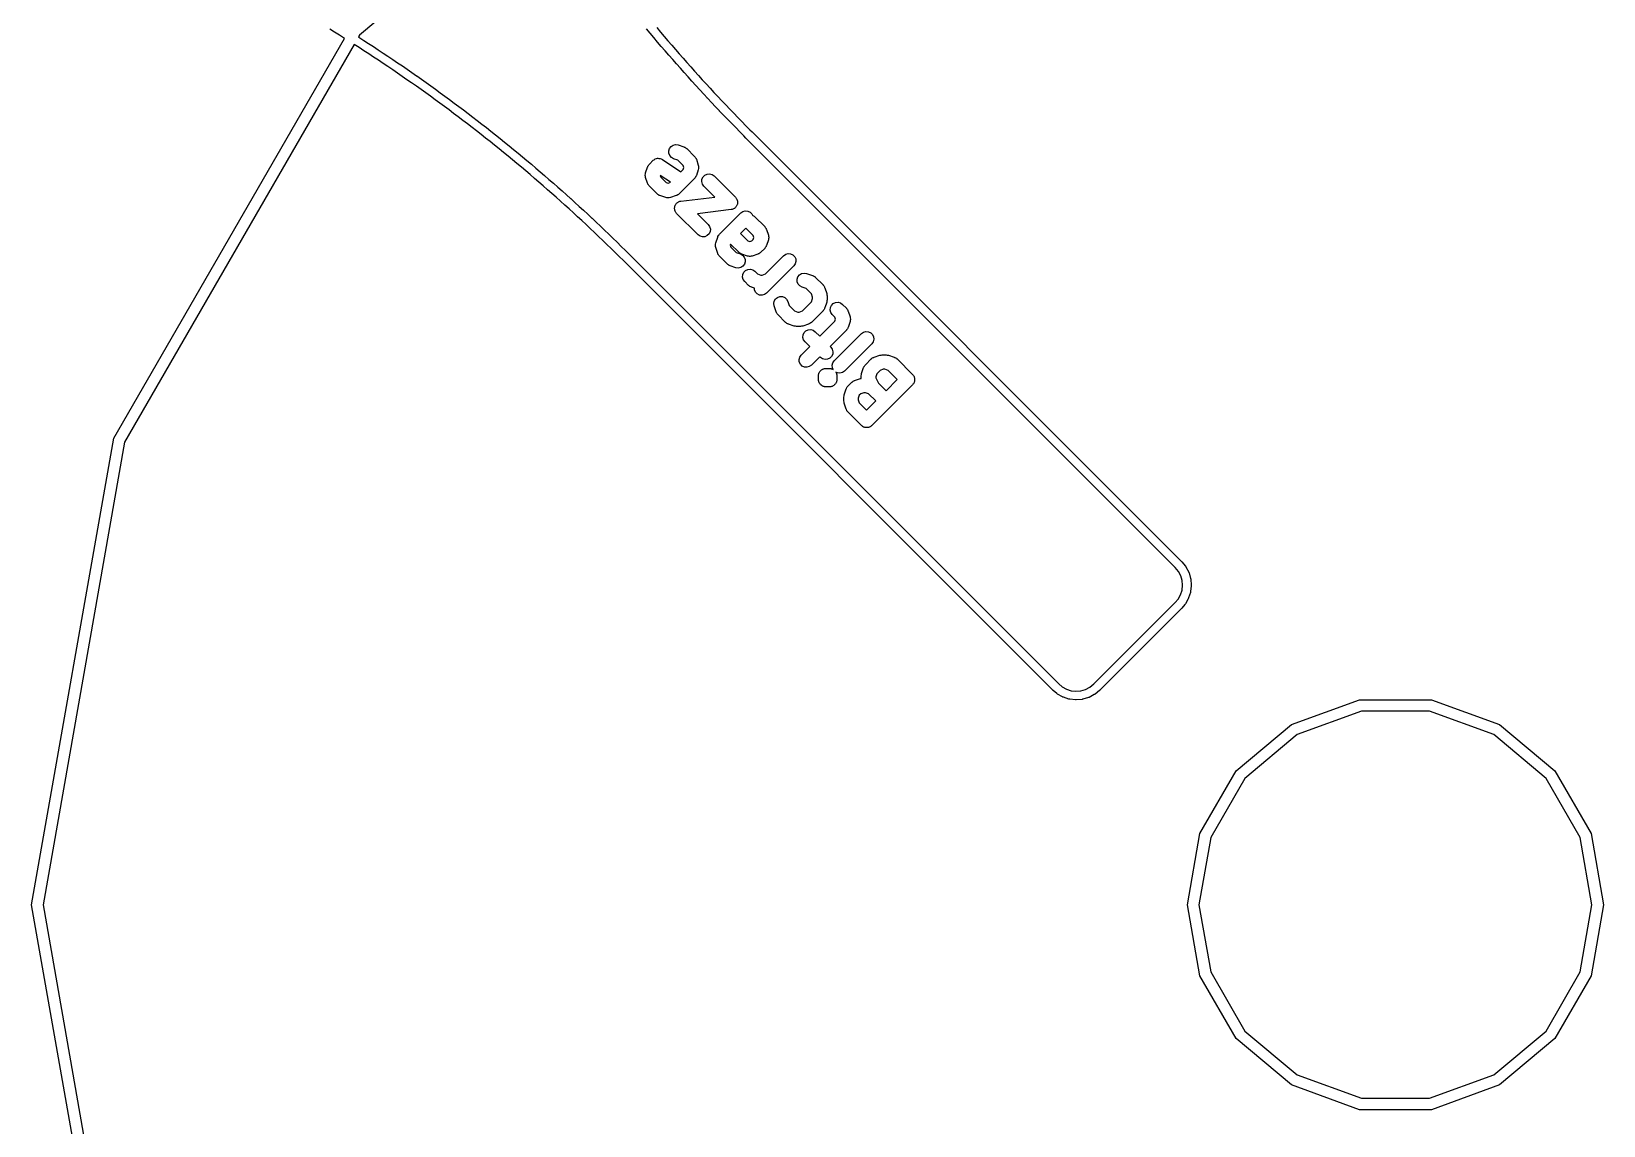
# Model space of a CAD drawing. Extents: x 83 to 195, y -153 to -41.
# Drawn here: x 148.15 to 175.35, y -133.57 to -114.65 of the extents above; entities that cross this region are included whole.
import ezdxf

# ---------------------------------------------------------------- set-up
doc = ezdxf.new("R2010")
doc.units = 0
doc.header["$MEASUREMENT"] = 0
doc.layers.add('BLACK', color=7, linetype='CONTINUOUS')

msp = doc.modelspace()

# ---------------------------------------------------------------- linework, layer by layer
at = {"layer": 'Black'}
for p, q in [((156.942, -112.095), (153.826, -114.71)), ((149.574, -121.679), (153.566, -114.766)), ((153.396, -114.66), (153.311, -114.608)), ((153.481, -114.713), (153.396, -114.66)), ((153.396, -114.66), (153.396, -114.66)), ((153.566, -114.766), (153.481, -114.713)), ((153.481, -114.713), (153.481, -114.713)), ((153.826, -114.71), (153.808, -114.741)), ((153.808, -114.741), (153.815, -114.746)), ((153.815, -114.746), (153.815, -114.746)), ((153.815, -114.746), (153.815, -114.746)), ((153.815, -114.746), (153.899, -114.8)), ((158.855, -114.675), (158.791, -114.598)), ((158.855, -114.676), (158.855, -114.675)), ((158.855, -114.675), (158.855, -114.675)), ((158.919, -114.752), (158.855, -114.676)), ((158.984, -114.829), (158.919, -114.752)), ((158.919, -114.752), (158.919, -114.752)), ((158.919, -114.752), (158.919, -114.752)), ((158.97, -114.579), (159.034, -114.656)), ((159.034, -114.656), (159.098, -114.732)), ((159.098, -114.732), (159.163, -114.808)), ((153.732, -114.871), (149.762, -121.748)), ((153.735, -114.872), (153.732, -114.871)), ((153.819, -114.926), (153.735, -114.872)), ((153.902, -114.98), (153.819, -114.926)), ((153.899, -114.8), (153.9, -114.8)), ((153.9, -114.8), (153.9, -114.8)), ((153.9, -114.8), (153.984, -114.854)), ((153.986, -115.034), (153.902, -114.98)), ((153.984, -114.854), (153.984, -114.854)), ((153.984, -114.854), (153.984, -114.854)), ((153.984, -114.854), (154.068, -114.909)), ((154.069, -115.089), (153.986, -115.034)), ((154.068, -114.909), (154.068, -114.909)), ((154.068, -114.909), (154.068, -114.909)), ((154.068, -114.909), (154.152, -114.964)), ((154.152, -114.964), (154.152, -114.964)), ((154.152, -114.964), (154.152, -114.964)), ((154.152, -114.964), (154.235, -115.019)), ((154.235, -115.019), (154.236, -115.019)), ((154.236, -115.019), (154.236, -115.019)), ((154.236, -115.019), (154.319, -115.074)), ((159.049, -114.905), (158.984, -114.829)), ((158.984, -114.829), (158.984, -114.829)), ((158.984, -114.829), (158.984, -114.829)), ((159.114, -114.981), (159.049, -114.905)), ((159.049, -114.905), (159.049, -114.905)), ((159.049, -114.905), (159.049, -114.905)), ((159.18, -115.057), (159.114, -114.981)), ((159.114, -114.981), (159.114, -114.981)), ((159.114, -114.981), (159.114, -114.981)), ((159.163, -114.808), (159.163, -114.808)), ((159.163, -114.808), (159.228, -114.883)), ((159.228, -114.883), (159.293, -114.959)), ((159.293, -114.959), (159.359, -115.034)), ((159.359, -115.034), (159.424, -115.109)), ((154.153, -115.144), (154.069, -115.089)), ((154.236, -115.199), (154.153, -115.144)), ((154.318, -115.255), (154.236, -115.199)), ((154.401, -115.311), (154.318, -115.255)), ((154.319, -115.074), (154.319, -115.075)), ((154.319, -115.075), (154.319, -115.075)), ((154.319, -115.075), (154.402, -115.13)), ((154.483, -115.367), (154.401, -115.311)), ((154.402, -115.13), (154.402, -115.13)), ((154.402, -115.13), (154.402, -115.13)), ((154.402, -115.13), (154.485, -115.186)), ((154.485, -115.186), (154.485, -115.187)), ((154.485, -115.187), (154.485, -115.187)), ((154.485, -115.187), (154.568, -115.243)), ((154.568, -115.243), (154.568, -115.243)), ((154.568, -115.243), (154.568, -115.243)), ((154.568, -115.243), (154.651, -115.3)), ((154.651, -115.3), (154.651, -115.3)), ((154.651, -115.3), (154.651, -115.3)), ((154.651, -115.3), (154.733, -115.357)), ((159.246, -115.133), (159.18, -115.057)), ((159.18, -115.057), (159.18, -115.057)), ((159.18, -115.057), (159.18, -115.057)), ((159.312, -115.208), (159.246, -115.133)), ((159.246, -115.133), (159.246, -115.133)), ((159.246, -115.133), (159.246, -115.133)), ((159.378, -115.283), (159.312, -115.208)), ((159.312, -115.208), (159.312, -115.208)), ((159.312, -115.208), (159.312, -115.208)), ((159.445, -115.358), (159.378, -115.283)), ((159.378, -115.283), (159.378, -115.283)), ((159.378, -115.283), (159.378, -115.283)), ((159.424, -115.109), (159.49, -115.184)), ((159.49, -115.184), (159.557, -115.258)), ((159.557, -115.258), (159.623, -115.333)), ((154.566, -115.423), (154.483, -115.367)), ((154.648, -115.48), (154.566, -115.423)), ((154.729, -115.537), (154.648, -115.48)), ((154.811, -115.594), (154.729, -115.537)), ((154.729, -115.537), (154.729, -115.537)), ((154.733, -115.357), (154.733, -115.357)), ((154.733, -115.357), (154.733, -115.357)), ((154.733, -115.357), (154.815, -115.414)), ((154.893, -115.652), (154.811, -115.594)), ((154.811, -115.594), (154.811, -115.594)), ((154.815, -115.414), (154.816, -115.414)), ((154.816, -115.414), (154.816, -115.414)), ((154.816, -115.414), (154.897, -115.472)), ((154.897, -115.472), (154.898, -115.472)), ((154.898, -115.472), (154.898, -115.472)), ((154.898, -115.472), (154.979, -115.53)), ((154.979, -115.53), (154.979, -115.53)), ((154.979, -115.53), (154.98, -115.53)), ((154.98, -115.53), (155.061, -115.588)), ((155.061, -115.588), (155.061, -115.588)), ((155.061, -115.588), (155.061, -115.588)), ((155.061, -115.588), (155.142, -115.647)), ((159.512, -115.433), (159.445, -115.358)), ((159.445, -115.358), (159.445, -115.358)), ((159.445, -115.358), (159.445, -115.358)), ((159.579, -115.507), (159.512, -115.433)), ((159.512, -115.433), (159.512, -115.433)), ((159.512, -115.433), (159.512, -115.433)), ((159.646, -115.581), (159.579, -115.507)), ((159.579, -115.507), (159.579, -115.507)), ((159.579, -115.507), (159.579, -115.507)), ((159.623, -115.333), (159.69, -115.407)), ((159.646, -115.582), (159.646, -115.581)), ((159.647, -115.582), (159.646, -115.582)), ((159.714, -115.655), (159.647, -115.582)), ((159.69, -115.407), (159.757, -115.48)), ((159.757, -115.48), (159.825, -115.554)), ((159.825, -115.554), (159.892, -115.627)), ((154.974, -115.71), (154.893, -115.652)), ((155.055, -115.768), (154.974, -115.71)), ((155.135, -115.827), (155.055, -115.768)), ((155.055, -115.768), (155.055, -115.768)), ((155.216, -115.885), (155.135, -115.827)), ((155.142, -115.647), (155.142, -115.647)), ((155.142, -115.647), (155.143, -115.647)), ((155.143, -115.647), (155.224, -115.705)), ((155.224, -115.705), (155.224, -115.705)), ((155.224, -115.705), (155.224, -115.706)), ((155.224, -115.706), (155.304, -115.765)), ((155.304, -115.765), (155.305, -115.765)), ((155.305, -115.765), (155.305, -115.765)), ((155.305, -115.765), (155.385, -115.824)), ((155.385, -115.824), (155.385, -115.824)), ((155.385, -115.824), (155.385, -115.824)), ((155.385, -115.824), (155.466, -115.884)), ((159.714, -115.656), (159.714, -115.655)), ((159.714, -115.655), (159.714, -115.655)), ((159.782, -115.729), (159.714, -115.656)), ((159.85, -115.802), (159.782, -115.729)), ((159.782, -115.729), (159.782, -115.729)), ((159.782, -115.729), (159.782, -115.729)), ((159.85, -115.803), (159.85, -115.802)), ((159.851, -115.803), (159.85, -115.803)), ((159.919, -115.876), (159.851, -115.803)), ((159.892, -115.627), (159.96, -115.7)), ((159.96, -115.7), (160.028, -115.773)), ((160.028, -115.773), (160.097, -115.846)), ((160.097, -115.846), (160.165, -115.918)), ((155.296, -115.945), (155.216, -115.885)), ((155.216, -115.885), (155.216, -115.885)), ((155.376, -116.004), (155.296, -115.945)), ((155.456, -116.064), (155.376, -116.004)), ((155.536, -116.124), (155.456, -116.064)), ((155.466, -115.884), (155.466, -115.884)), ((155.466, -115.884), (155.466, -115.884)), ((155.466, -115.884), (155.546, -115.944)), ((155.615, -116.184), (155.536, -116.124)), ((155.546, -115.944), (155.546, -115.944)), ((155.546, -115.944), (155.546, -115.944)), ((155.546, -115.944), (155.626, -116.004)), ((155.626, -116.004), (155.626, -116.004)), ((155.626, -116.004), (155.626, -116.004)), ((155.626, -116.004), (155.706, -116.065)), ((155.706, -116.065), (155.706, -116.065)), ((155.706, -116.065), (155.706, -116.065)), ((155.706, -116.065), (155.786, -116.126)), ((155.786, -116.126), (155.786, -116.126)), ((155.786, -116.126), (155.786, -116.126)), ((155.786, -116.126), (155.865, -116.187)), ((159.988, -115.949), (159.919, -115.876)), ((159.919, -115.876), (159.919, -115.876)), ((159.919, -115.876), (159.919, -115.876)), ((160.057, -116.021), (159.988, -115.949)), ((159.988, -115.949), (159.988, -115.949)), ((159.988, -115.949), (159.988, -115.949)), ((160.057, -116.022), (160.057, -116.021)), ((160.057, -116.021), (160.057, -116.021)), ((160.126, -116.094), (160.057, -116.022)), ((160.196, -116.166), (160.126, -116.094)), ((160.126, -116.094), (160.126, -116.094)), ((160.126, -116.094), (160.126, -116.094)), ((160.165, -115.918), (160.234, -115.99)), ((160.234, -115.99), (160.234, -115.99)), ((160.234, -115.99), (160.304, -116.062)), ((160.304, -116.062), (160.373, -116.133)), ((160.373, -116.133), (160.443, -116.205)), ((155.695, -116.245), (155.615, -116.184)), ((155.774, -116.305), (155.695, -116.245)), ((155.852, -116.367), (155.774, -116.305)), ((155.931, -116.428), (155.852, -116.367)), ((155.865, -116.187), (155.865, -116.187)), ((155.865, -116.187), (155.865, -116.187)), ((155.865, -116.187), (155.944, -116.248)), ((155.944, -116.248), (155.945, -116.248)), ((155.945, -116.248), (155.945, -116.248)), ((155.945, -116.248), (156.023, -116.31)), ((156.023, -116.31), (156.024, -116.31)), ((156.024, -116.31), (156.024, -116.31)), ((156.024, -116.31), (156.102, -116.372)), ((156.102, -116.372), (156.102, -116.372)), ((156.102, -116.372), (156.102, -116.372)), ((156.102, -116.372), (156.181, -116.434)), ((160.266, -116.238), (160.196, -116.166)), ((160.196, -116.166), (160.196, -116.166)), ((160.196, -116.166), (160.196, -116.166)), ((160.336, -116.31), (160.266, -116.238)), ((160.266, -116.238), (160.266, -116.238)), ((160.266, -116.238), (160.266, -116.238)), ((160.406, -116.381), (160.336, -116.31)), ((160.336, -116.31), (160.336, -116.31)), ((160.336, -116.31), (160.336, -116.31)), ((160.477, -116.452), (160.406, -116.381)), ((160.406, -116.381), (160.406, -116.381)), ((160.406, -116.381), (160.406, -116.381)), ((160.443, -116.205), (160.513, -116.276)), ((160.513, -116.276), (160.583, -116.346)), ((160.583, -116.346), (160.619, -116.383)), ((160.619, -116.383), (160.619, -116.383)), ((160.619, -116.383), (168.05, -123.813)), ((156.009, -116.49), (155.931, -116.428)), ((156.087, -116.552), (156.009, -116.49)), ((156.165, -116.614), (156.087, -116.552)), ((156.243, -116.677), (156.165, -116.614)), ((156.181, -116.434), (156.181, -116.434)), ((156.181, -116.434), (156.181, -116.434)), ((156.181, -116.434), (156.259, -116.497)), ((156.32, -116.739), (156.243, -116.677)), ((156.243, -116.677), (156.243, -116.677)), ((156.259, -116.497), (156.259, -116.497)), ((156.259, -116.497), (156.259, -116.497)), ((156.259, -116.497), (156.337, -116.56)), ((156.337, -116.56), (156.337, -116.56)), ((156.337, -116.56), (156.337, -116.56)), ((156.337, -116.56), (156.415, -116.623)), ((156.415, -116.623), (156.415, -116.623)), ((156.415, -116.623), (156.415, -116.623)), ((156.415, -116.623), (156.493, -116.686)), ((156.493, -116.686), (156.493, -116.687)), ((156.493, -116.687), (156.493, -116.687)), ((156.493, -116.687), (156.57, -116.75)), ((159.177, -116.71), (159.191, -116.669)), ((159.191, -116.669), (159.218, -116.635)), ((159.218, -116.635), (159.255, -116.612)), ((159.255, -116.612), (159.297, -116.603)), ((159.297, -116.603), (159.34, -116.609)), ((159.34, -116.609), (159.441, -116.643)), ((159.441, -116.643), (159.447, -116.647)), ((159.447, -116.647), (159.454, -116.648)), ((159.454, -116.648), (159.466, -116.657)), ((159.466, -116.657), (159.479, -116.664)), ((159.479, -116.664), (159.484, -116.669)), ((159.484, -116.669), (159.49, -116.673)), ((159.49, -116.673), (159.625, -116.808)), ((160.513, -116.489), (160.477, -116.452)), ((160.477, -116.452), (160.477, -116.452)), ((160.477, -116.452), (160.477, -116.452)), ((167.941, -123.917), (160.513, -116.489)), ((160.513, -116.489), (160.513, -116.489)), ((160.513, -116.489), (160.513, -116.489)), ((156.398, -116.803), (156.32, -116.739)), ((156.474, -116.866), (156.398, -116.803)), ((156.551, -116.93), (156.474, -116.866)), ((156.474, -116.866), (156.474, -116.866)), ((156.628, -116.994), (156.551, -116.93)), ((156.57, -116.75), (156.57, -116.75)), ((156.57, -116.75), (156.57, -116.75)), ((156.57, -116.75), (156.647, -116.814)), ((156.647, -116.814), (156.647, -116.814)), ((156.647, -116.814), (156.647, -116.814)), ((156.647, -116.814), (156.724, -116.879)), ((156.724, -116.879), (156.724, -116.879)), ((156.724, -116.879), (156.724, -116.879)), ((156.724, -116.879), (156.801, -116.943)), ((156.801, -116.943), (156.801, -116.943)), ((156.801, -116.943), (156.801, -116.943)), ((156.801, -116.943), (156.877, -117.008)), ((158.825, -116.966), (158.832, -116.953)), ((158.832, -116.953), (158.838, -116.949)), ((158.838, -116.949), (158.842, -116.943)), ((158.842, -116.943), (158.909, -116.875)), ((158.909, -116.875), (158.926, -116.864)), ((158.926, -116.864), (158.942, -116.852)), ((158.942, -116.852), (158.944, -116.851)), ((158.944, -116.851), (158.945, -116.85)), ((158.945, -116.85), (158.964, -116.845)), ((158.964, -116.845), (158.984, -116.84)), ((158.984, -116.84), (158.985, -116.84)), ((158.985, -116.84), (158.987, -116.839)), ((158.987, -116.839), (159.007, -116.841)), ((159.007, -116.841), (159.027, -116.842)), ((159.027, -116.842), (159.028, -116.843)), ((159.028, -116.843), (159.03, -116.843)), ((159.03, -116.843), (159.048, -116.852)), ((159.048, -116.852), (159.067, -116.86)), ((159.067, -116.86), (159.386, -117.072)), ((159.178, -116.753), (159.177, -116.71)), ((159.194, -116.794), (159.178, -116.753)), ((159.223, -116.826), (159.194, -116.794)), ((159.261, -116.847), (159.223, -116.826)), ((159.334, -116.871), (159.261, -116.847)), ((159.427, -116.964), (159.334, -116.871)), ((159.625, -116.808), (159.629, -116.814)), ((159.629, -116.814), (159.634, -116.819)), ((159.634, -116.819), (159.641, -116.832)), ((159.641, -116.832), (159.65, -116.844)), ((159.65, -116.844), (159.651, -116.851)), ((159.651, -116.851), (159.655, -116.857)), ((159.655, -116.857), (159.689, -116.958)), ((159.689, -116.958), (159.691, -116.976)), ((156.704, -117.058), (156.628, -116.994)), ((156.78, -117.122), (156.704, -117.058)), ((156.856, -117.187), (156.78, -117.122)), ((156.932, -117.252), (156.856, -117.187)), ((156.877, -117.008), (156.877, -117.008)), ((156.877, -117.008), (156.877, -117.008)), ((156.877, -117.008), (156.954, -117.073)), ((156.954, -117.073), (156.954, -117.073)), ((156.954, -117.073), (156.954, -117.073)), ((156.954, -117.073), (157.029, -117.139)), ((157.029, -117.139), (157.03, -117.139)), ((157.03, -117.139), (157.03, -117.139)), ((157.03, -117.139), (157.105, -117.204)), ((157.105, -117.204), (157.105, -117.204)), ((157.105, -117.204), (157.105, -117.205)), ((157.105, -117.205), (157.181, -117.27)), ((158.772, -117.129), (158.775, -117.111)), ((158.772, -117.132), (158.772, -117.129)), ((158.772, -117.136), (158.772, -117.132)), ((158.775, -117.154), (158.772, -117.136)), ((158.775, -117.111), (158.778, -117.093)), ((158.778, -117.172), (158.775, -117.154)), ((158.778, -117.093), (158.812, -116.992)), ((158.812, -117.273), (158.778, -117.172)), ((158.812, -116.992), (158.815, -116.985)), ((158.815, -116.985), (158.817, -116.978)), ((158.817, -116.978), (158.825, -116.966)), ((159.205, -117.253), (159.029, -117.135)), ((159.029, -117.135), (159.039, -117.166)), ((159.039, -117.166), (159.132, -117.259)), ((159.625, -117.187), (159.355, -117.456)), ((159.386, -117.072), (159.427, -117.031)), ((159.438, -116.997), (159.427, -116.964)), ((159.427, -117.031), (159.438, -116.997)), ((159.629, -117.181), (159.625, -117.187)), ((159.634, -117.176), (159.629, -117.181)), ((159.641, -117.163), (159.634, -117.176)), ((159.65, -117.151), (159.641, -117.163)), ((159.651, -117.144), (159.65, -117.151)), ((159.655, -117.138), (159.651, -117.144)), ((159.689, -117.037), (159.655, -117.138)), ((159.691, -117.019), (159.689, -117.037)), ((159.691, -116.976), (159.695, -116.994)), ((159.695, -117.001), (159.691, -117.019)), ((159.695, -116.994), (159.694, -116.997)), ((159.694, -116.997), (159.695, -117.001)), ((159.748, -117.244), (159.752, -117.201)), ((159.752, -117.201), (159.771, -117.161)), ((159.771, -117.161), (159.801, -117.131)), ((159.801, -117.131), (159.841, -117.112)), ((159.841, -117.112), (159.884, -117.109)), ((159.884, -117.109), (159.926, -117.12)), ((159.926, -117.12), (159.961, -117.145)), ((159.961, -117.145), (160.332, -117.515)), ((157.007, -117.317), (156.932, -117.252)), ((157.082, -117.383), (157.007, -117.317)), ((157.157, -117.449), (157.082, -117.383)), ((157.082, -117.383), (157.082, -117.383)), ((157.231, -117.515), (157.157, -117.449)), ((157.181, -117.27), (157.181, -117.27)), ((157.181, -117.27), (157.181, -117.27)), ((157.181, -117.27), (157.256, -117.337)), ((157.256, -117.337), (157.256, -117.337)), ((157.256, -117.337), (157.256, -117.337)), ((157.256, -117.337), (157.331, -117.403)), ((157.331, -117.403), (157.331, -117.403)), ((157.331, -117.403), (157.331, -117.403)), ((157.331, -117.403), (157.406, -117.47)), ((157.406, -117.47), (157.406, -117.47)), ((157.406, -117.47), (157.406, -117.47)), ((157.406, -117.47), (157.48, -117.537)), ((158.815, -117.279), (158.812, -117.273)), ((158.817, -117.286), (158.815, -117.279)), ((158.825, -117.298), (158.817, -117.286)), ((158.832, -117.311), (158.825, -117.298)), ((158.838, -117.316), (158.832, -117.311)), ((158.842, -117.322), (158.838, -117.316)), ((158.976, -117.456), (158.842, -117.322)), ((158.982, -117.46), (158.976, -117.456)), ((158.987, -117.466), (158.982, -117.46)), ((159, -117.473), (158.987, -117.466)), ((159.012, -117.481), (159, -117.473)), ((159.019, -117.483), (159.012, -117.481)), ((159.025, -117.486), (159.019, -117.483)), ((159.126, -117.52), (159.025, -117.486)), ((159.132, -117.259), (159.166, -117.27)), ((159.166, -117.27), (159.199, -117.259)), ((159.199, -117.259), (159.205, -117.253)), ((159.306, -117.486), (159.205, -117.52)), ((159.313, -117.483), (159.306, -117.486)), ((159.32, -117.481), (159.313, -117.483)), ((159.332, -117.473), (159.32, -117.481)), ((159.345, -117.466), (159.332, -117.473)), ((159.349, -117.46), (159.345, -117.466)), ((159.355, -117.456), (159.349, -117.46)), ((159.76, -117.286), (159.748, -117.244)), ((159.785, -117.322), (159.76, -117.286)), ((159.973, -117.51), (159.785, -117.322)), ((157.306, -117.582), (157.231, -117.515)), ((157.38, -117.648), (157.306, -117.582)), ((157.454, -117.715), (157.38, -117.648)), ((157.527, -117.782), (157.454, -117.715)), ((157.48, -117.537), (157.48, -117.537)), ((157.48, -117.537), (157.481, -117.537)), ((157.481, -117.537), (157.555, -117.604)), ((157.555, -117.604), (157.555, -117.604)), ((157.555, -117.604), (157.555, -117.604)), ((157.555, -117.604), (157.629, -117.672)), ((157.629, -117.672), (157.629, -117.672)), ((157.629, -117.672), (157.629, -117.672)), ((157.629, -117.672), (157.703, -117.74)), ((157.703, -117.74), (157.703, -117.74)), ((157.703, -117.74), (157.703, -117.74)), ((157.703, -117.74), (157.776, -117.808)), ((159.144, -117.523), (159.126, -117.52)), ((159.162, -117.526), (159.144, -117.523)), ((159.166, -117.526), (159.162, -117.526)), ((159.169, -117.526), (159.166, -117.526)), ((159.187, -117.523), (159.169, -117.526)), ((159.205, -117.52), (159.187, -117.523)), ((159.277, -117.698), (159.28, -117.685)), ((159.278, -117.707), (159.277, -117.698)), ((159.277, -117.715), (159.278, -117.707)), ((159.28, -117.728), (159.277, -117.715)), ((159.28, -117.685), (159.281, -117.672)), ((159.282, -117.741), (159.28, -117.728)), ((159.281, -117.672), (159.285, -117.664)), ((159.286, -117.749), (159.282, -117.741)), ((159.285, -117.664), (159.287, -117.655)), ((159.288, -117.757), (159.286, -117.749)), ((159.287, -117.655), (159.294, -117.645)), ((159.296, -117.768), (159.288, -117.757)), ((159.294, -117.645), (159.299, -117.633)), ((159.302, -117.78), (159.296, -117.768)), ((159.299, -117.633), (159.306, -117.627)), ((159.306, -117.627), (159.31, -117.619)), ((159.31, -117.619), (159.321, -117.611)), ((159.321, -117.611), (159.33, -117.602)), ((159.33, -117.602), (159.338, -117.598)), ((159.338, -117.598), (159.345, -117.593)), ((159.345, -117.593), (159.358, -117.589)), ((159.358, -117.589), (159.369, -117.584)), ((159.369, -117.584), (159.378, -117.583)), ((159.378, -117.583), (159.387, -117.58)), ((159.387, -117.58), (159.973, -117.51)), ((160.258, -117.728), (159.672, -117.798)), ((160.267, -117.725), (160.258, -117.728)), ((160.276, -117.724), (160.267, -117.725)), ((160.287, -117.719), (160.276, -117.724)), ((160.3, -117.715), (160.287, -117.719)), ((160.307, -117.71), (160.3, -117.715)), ((160.315, -117.706), (160.307, -117.71)), ((160.324, -117.697), (160.315, -117.706)), ((160.335, -117.689), (160.324, -117.697)), ((160.332, -117.515), (160.337, -117.522)), ((160.339, -117.682), (160.335, -117.689)), ((160.337, -117.522), (160.343, -117.529)), ((160.346, -117.675), (160.339, -117.682)), ((160.343, -117.529), (160.349, -117.54)), ((160.351, -117.664), (160.346, -117.675)), ((160.349, -117.54), (160.357, -117.551)), ((160.358, -117.653), (160.351, -117.664)), ((160.357, -117.551), (160.359, -117.559)), ((160.36, -117.644), (160.358, -117.653)), ((160.359, -117.559), (160.363, -117.567)), ((160.364, -117.636), (160.36, -117.644)), ((160.363, -117.567), (160.365, -117.58)), ((160.365, -117.623), (160.364, -117.636)), ((160.365, -117.58), (160.368, -117.593)), ((160.368, -117.61), (160.365, -117.623)), ((160.368, -117.593), (160.367, -117.602)), ((160.367, -117.602), (160.368, -117.61)), ((160.424, -117.785), (160.46, -117.76)), ((160.46, -117.76), (160.502, -117.748)), ((160.502, -117.748), (160.545, -117.752)), ((160.545, -117.752), (160.584, -117.771)), ((160.584, -117.771), (160.615, -117.801)), ((157.601, -117.85), (157.527, -117.782)), ((157.527, -117.782), (157.527, -117.782)), ((157.674, -117.918), (157.601, -117.85)), ((157.747, -117.986), (157.674, -117.918)), ((157.82, -118.054), (157.747, -117.986)), ((157.776, -117.808), (157.776, -117.808)), ((157.776, -117.808), (157.776, -117.808)), ((157.776, -117.808), (157.849, -117.876)), ((157.849, -117.876), (157.849, -117.876)), ((157.849, -117.876), (157.85, -117.877)), ((157.85, -117.877), (157.922, -117.945)), ((157.922, -117.945), (157.923, -117.945)), ((157.923, -117.945), (157.923, -117.945)), ((157.923, -117.945), (157.995, -118.014)), ((157.995, -118.014), (157.995, -118.014)), ((157.995, -118.014), (157.995, -118.014)), ((157.995, -118.014), (158.068, -118.083)), ((159.308, -117.786), (159.302, -117.78)), ((159.313, -117.793), (159.308, -117.786)), ((159.684, -118.163), (159.313, -117.793)), ((159.672, -117.798), (159.86, -117.987)), ((159.86, -117.987), (159.885, -118.022)), ((159.885, -118.022), (159.897, -118.064)), ((160.054, -118.155), (160.424, -117.785)), ((160.615, -117.801), (160.626, -117.825)), ((160.626, -117.825), (160.633, -117.827)), ((160.633, -117.827), (160.645, -117.835)), ((160.645, -117.835), (160.658, -117.842)), ((160.658, -117.842), (160.663, -117.848)), ((160.663, -117.848), (160.668, -117.852)), ((160.668, -117.852), (160.837, -118.02)), ((160.837, -118.02), (160.841, -118.026)), ((160.841, -118.026), (160.846, -118.031)), ((160.846, -118.031), (160.853, -118.044)), ((160.853, -118.044), (160.862, -118.056)), ((157.892, -118.123), (157.82, -118.054)), ((157.964, -118.192), (157.892, -118.123)), ((158.036, -118.261), (157.964, -118.192)), ((158.108, -118.33), (158.036, -118.261)), ((158.068, -118.083), (158.068, -118.083)), ((158.068, -118.083), (158.068, -118.083)), ((158.068, -118.083), (158.14, -118.153)), ((158.14, -118.153), (158.14, -118.153)), ((158.14, -118.153), (158.14, -118.153)), ((158.14, -118.153), (158.212, -118.222)), ((158.212, -118.222), (158.212, -118.222)), ((158.212, -118.222), (158.212, -118.223)), ((158.212, -118.223), (158.284, -118.292)), ((158.284, -118.292), (158.284, -118.292)), ((158.284, -118.292), (158.284, -118.293)), ((158.284, -118.293), (158.356, -118.363)), ((159.719, -118.188), (159.684, -118.163)), ((159.761, -118.199), (159.719, -118.188)), ((159.804, -118.196), (159.761, -118.199)), ((159.844, -118.177), (159.804, -118.196)), ((159.874, -118.147), (159.844, -118.177)), ((159.893, -118.107), (159.874, -118.147)), ((159.897, -118.064), (159.893, -118.107)), ((159.987, -118.323), (159.99, -118.305)), ((159.99, -118.305), (160.024, -118.204)), ((160.024, -118.204), (160.027, -118.197)), ((160.027, -118.197), (160.029, -118.19)), ((160.029, -118.19), (160.037, -118.178)), ((160.037, -118.178), (160.044, -118.166)), ((160.044, -118.166), (160.05, -118.161)), ((160.05, -118.161), (160.054, -118.155)), ((160.513, -118.05), (160.42, -118.142)), ((160.42, -118.142), (160.547, -118.269)), ((160.639, -118.176), (160.513, -118.05)), ((160.547, -118.269), (160.58, -118.28)), ((160.58, -118.28), (160.614, -118.269)), ((160.614, -118.269), (160.639, -118.243)), ((160.65, -118.21), (160.639, -118.176)), ((160.639, -118.243), (160.65, -118.21)), ((160.862, -118.056), (160.864, -118.063)), ((160.864, -118.063), (160.867, -118.069)), ((160.867, -118.069), (160.901, -118.17)), ((160.901, -118.249), (160.867, -118.35)), ((160.901, -118.17), (160.903, -118.188)), ((160.903, -118.231), (160.901, -118.249)), ((160.903, -118.188), (160.907, -118.206)), ((160.907, -118.213), (160.903, -118.231)), ((160.907, -118.206), (160.907, -118.21)), ((160.907, -118.21), (160.907, -118.213)), ((158.179, -118.4), (158.108, -118.33)), ((158.25, -118.47), (158.179, -118.4)), ((158.321, -118.54), (158.25, -118.47)), ((158.392, -118.61), (158.321, -118.54)), ((158.356, -118.363), (158.356, -118.363)), ((158.356, -118.363), (158.356, -118.363)), ((158.356, -118.363), (158.427, -118.433)), ((158.427, -118.433), (158.427, -118.433)), ((158.427, -118.433), (158.427, -118.433)), ((158.427, -118.433), (158.498, -118.504)), ((158.498, -118.504), (158.498, -118.504)), ((158.498, -118.504), (158.498, -118.504)), ((158.498, -118.504), (165.926, -125.932)), ((159.984, -118.341), (159.987, -118.323)), ((159.984, -118.344), (159.984, -118.341)), ((159.984, -118.348), (159.984, -118.344)), ((159.987, -118.366), (159.984, -118.348)), ((159.99, -118.384), (159.987, -118.366)), ((160.024, -118.485), (159.99, -118.384)), ((160.027, -118.491), (160.024, -118.485)), ((160.029, -118.498), (160.027, -118.491)), ((160.037, -118.51), (160.029, -118.498)), ((160.044, -118.523), (160.037, -118.51)), ((160.05, -118.528), (160.044, -118.523)), ((160.054, -118.534), (160.05, -118.528)), ((160.189, -118.668), (160.054, -118.534)), ((160.248, -118.323), (160.24, -118.344)), ((160.24, -118.344), (160.252, -118.378)), ((160.391, -118.466), (160.248, -118.323)), ((160.252, -118.378), (160.345, -118.471)), ((160.345, -118.471), (160.418, -118.495)), ((160.397, -118.471), (160.391, -118.466)), ((160.401, -118.476), (160.397, -118.471)), ((160.414, -118.483), (160.401, -118.476)), ((160.426, -118.491), (160.414, -118.483)), ((160.418, -118.495), (160.456, -118.516)), ((160.433, -118.493), (160.426, -118.491)), ((160.44, -118.497), (160.433, -118.493)), ((160.541, -118.53), (160.44, -118.497)), ((160.456, -118.516), (160.485, -118.548)), ((160.485, -118.548), (160.501, -118.589)), ((160.501, -118.589), (160.502, -118.632)), ((160.559, -118.533), (160.541, -118.53)), ((160.577, -118.537), (160.559, -118.533)), ((160.58, -118.536), (160.577, -118.537)), ((160.584, -118.537), (160.58, -118.536)), ((160.601, -118.533), (160.584, -118.537)), ((160.62, -118.53), (160.601, -118.533)), ((160.721, -118.497), (160.62, -118.53)), ((160.727, -118.493), (160.721, -118.497)), ((160.734, -118.491), (160.727, -118.493)), ((160.746, -118.483), (160.734, -118.491)), ((160.759, -118.476), (160.746, -118.483)), ((160.764, -118.471), (160.759, -118.476)), ((160.77, -118.466), (160.764, -118.471)), ((160.837, -118.399), (160.77, -118.466)), ((160.841, -118.393), (160.837, -118.399)), ((160.846, -118.388), (160.841, -118.393)), ((160.853, -118.375), (160.846, -118.388)), ((160.849, -118.841), (161.165, -118.525)), ((160.862, -118.363), (160.853, -118.375)), ((160.864, -118.357), (160.862, -118.363)), ((160.867, -118.35), (160.864, -118.357)), ((161.165, -118.525), (161.201, -118.5)), ((161.201, -118.5), (161.243, -118.489)), ((161.243, -118.489), (161.286, -118.493)), ((161.286, -118.493), (161.325, -118.511)), ((161.325, -118.511), (161.356, -118.542)), ((161.356, -118.542), (161.374, -118.581)), ((161.374, -118.581), (161.378, -118.625)), ((165.823, -126.041), (158.392, -118.61)), ((158.392, -118.61), (158.392, -118.61)), ((160.195, -118.673), (160.189, -118.668)), ((160.199, -118.678), (160.195, -118.673)), ((160.212, -118.685), (160.199, -118.678)), ((160.224, -118.693), (160.212, -118.685)), ((160.231, -118.695), (160.224, -118.693)), ((160.238, -118.699), (160.231, -118.695)), ((160.339, -118.732), (160.238, -118.699)), ((160.381, -118.739), (160.339, -118.732)), ((160.424, -118.73), (160.381, -118.739)), ((160.461, -118.707), (160.424, -118.73)), ((160.456, -118.894), (160.459, -118.851)), ((160.459, -118.851), (160.478, -118.811)), ((160.488, -118.673), (160.461, -118.707)), ((160.478, -118.811), (160.508, -118.781)), ((160.502, -118.632), (160.488, -118.673)), ((160.508, -118.781), (160.548, -118.762)), ((160.548, -118.762), (160.591, -118.759)), ((160.591, -118.759), (160.633, -118.77)), ((160.633, -118.77), (160.668, -118.795)), ((160.668, -118.795), (160.715, -118.841)), ((160.715, -118.841), (160.769, -118.859)), ((160.769, -118.859), (160.796, -118.859)), ((160.796, -118.859), (160.849, -118.841)), ((161.342, -118.702), (160.871, -119.173)), ((161.367, -118.667), (161.342, -118.702)), ((161.378, -118.625), (161.367, -118.667)), ((161.413, -118.891), (161.44, -118.857)), ((161.44, -118.857), (161.477, -118.834)), ((161.477, -118.834), (161.519, -118.825)), ((161.519, -118.825), (161.562, -118.832)), ((161.562, -118.832), (161.663, -118.865)), ((160.467, -118.936), (160.456, -118.894)), ((160.492, -118.971), (160.467, -118.936)), ((160.559, -119.039), (160.492, -118.971)), ((160.565, -119.043), (160.559, -119.039)), ((160.57, -119.048), (160.565, -119.043)), ((160.583, -119.055), (160.57, -119.048)), ((160.595, -119.064), (160.583, -119.055)), ((160.602, -119.066), (160.595, -119.064)), ((160.608, -119.069), (160.602, -119.066)), ((160.659, -119.086), (160.608, -119.069)), ((160.661, -119.117), (160.659, -119.086)), ((160.68, -119.157), (160.661, -119.117)), ((161.399, -118.932), (161.413, -118.891)), ((161.4, -118.975), (161.399, -118.932)), ((161.416, -119.016), (161.4, -118.975)), ((161.445, -119.048), (161.416, -119.016)), ((161.483, -119.069), (161.445, -119.048)), ((161.556, -119.093), (161.483, -119.069)), ((161.649, -119.186), (161.556, -119.093)), ((161.663, -118.865), (161.67, -118.869)), ((161.67, -118.869), (161.677, -118.871)), ((161.677, -118.871), (161.689, -118.879)), ((161.689, -118.879), (161.702, -118.886)), ((161.702, -118.886), (161.706, -118.892)), ((161.706, -118.892), (161.712, -118.896)), ((161.712, -118.896), (161.847, -119.03)), ((161.847, -119.03), (161.851, -119.036)), ((161.851, -119.036), (161.857, -119.041)), ((161.857, -119.041), (161.864, -119.054)), ((161.864, -119.054), (161.872, -119.066)), ((161.872, -119.066), (161.874, -119.073)), ((161.874, -119.073), (161.877, -119.079)), ((161.877, -119.079), (161.911, -119.18)), ((160.71, -119.187), (160.68, -119.157)), ((160.75, -119.206), (160.71, -119.187)), ((160.793, -119.21), (160.75, -119.206)), ((160.835, -119.198), (160.793, -119.21)), ((160.871, -119.173), (160.835, -119.198)), ((160.994, -119.351), (161.003, -119.309)), ((161, -119.394), (160.994, -119.351)), ((161.034, -119.495), (161, -119.394)), ((161.003, -119.309), (161.025, -119.272)), ((161.025, -119.272), (161.059, -119.245)), ((161.059, -119.245), (161.101, -119.231)), ((161.101, -119.231), (161.144, -119.232)), ((161.144, -119.232), (161.184, -119.248)), ((161.184, -119.248), (161.217, -119.277)), ((161.217, -119.277), (161.237, -119.315)), ((161.237, -119.315), (161.262, -119.388)), ((161.262, -119.388), (161.355, -119.481)), ((161.489, -119.481), (161.649, -119.321)), ((161.667, -119.24), (161.649, -119.186)), ((161.649, -119.321), (161.667, -119.267)), ((161.667, -119.267), (161.667, -119.24)), ((161.911, -119.327), (161.877, -119.428)), ((161.911, -119.18), (161.914, -119.2)), ((161.914, -119.307), (161.911, -119.327)), ((161.914, -119.2), (161.917, -119.22)), ((161.917, -119.287), (161.914, -119.307)), ((161.917, -119.22), (161.917, -119.287)), ((161.975, -119.423), (161.993, -119.384)), ((161.993, -119.384), (162.024, -119.353)), ((162.024, -119.353), (162.063, -119.335)), ((162.063, -119.335), (162.106, -119.331)), ((162.106, -119.331), (162.148, -119.342)), ((162.148, -119.342), (162.184, -119.367)), ((162.184, -119.367), (162.251, -119.434)), ((161.037, -119.501), (161.034, -119.495)), ((161.039, -119.508), (161.037, -119.501)), ((161.048, -119.52), (161.039, -119.508)), ((161.055, -119.533), (161.048, -119.52)), ((161.06, -119.538), (161.055, -119.533)), ((161.064, -119.544), (161.06, -119.538)), ((161.199, -119.679), (161.064, -119.544)), ((161.205, -119.683), (161.199, -119.679)), ((161.355, -119.481), (161.409, -119.499)), ((161.409, -119.499), (161.435, -119.499)), ((161.435, -119.499), (161.489, -119.481)), ((161.645, -119.679), (161.639, -119.683)), ((161.847, -119.477), (161.645, -119.679)), ((161.792, -119.918), (162.053, -119.657)), ((161.851, -119.471), (161.847, -119.477)), ((161.857, -119.466), (161.851, -119.471)), ((161.864, -119.453), (161.857, -119.466)), ((161.872, -119.441), (161.864, -119.453)), ((161.874, -119.434), (161.872, -119.441)), ((161.877, -119.428), (161.874, -119.434)), ((161.971, -119.466), (161.975, -119.423)), ((161.982, -119.508), (161.971, -119.466)), ((162.007, -119.544), (161.982, -119.508)), ((162.053, -119.59), (162.007, -119.544)), ((162.065, -119.624), (162.053, -119.59)), ((162.053, -119.657), (162.065, -119.624)), ((162.251, -119.434), (162.255, -119.44)), ((162.255, -119.44), (162.261, -119.445)), ((162.261, -119.445), (162.268, -119.458)), ((162.268, -119.458), (162.276, -119.47)), ((162.276, -119.47), (162.278, -119.477)), ((162.278, -119.477), (162.281, -119.483)), ((162.281, -119.483), (162.315, -119.584)), ((162.315, -119.663), (162.281, -119.764)), ((162.315, -119.584), (162.318, -119.602)), ((162.318, -119.645), (162.315, -119.663)), ((162.318, -119.602), (162.321, -119.62)), ((162.321, -119.627), (162.318, -119.645)), ((162.321, -119.62), (162.321, -119.624)), ((162.321, -119.624), (162.321, -119.627)), ((161.21, -119.688), (161.205, -119.683)), ((161.222, -119.695), (161.21, -119.688)), ((161.234, -119.703), (161.222, -119.695)), ((161.241, -119.705), (161.234, -119.703)), ((161.248, -119.709), (161.241, -119.705)), ((161.349, -119.742), (161.248, -119.709)), ((161.369, -119.745), (161.349, -119.742)), ((161.388, -119.749), (161.369, -119.745)), ((161.456, -119.749), (161.388, -119.749)), ((161.475, -119.745), (161.456, -119.749)), ((161.495, -119.742), (161.475, -119.745)), ((161.596, -119.709), (161.495, -119.742)), ((161.499, -119.938), (161.503, -119.895)), ((161.511, -119.98), (161.499, -119.938)), ((161.503, -119.895), (161.522, -119.855)), ((161.522, -119.855), (161.552, -119.825)), ((161.552, -119.825), (161.592, -119.806)), ((161.592, -119.806), (161.635, -119.802)), ((161.602, -119.705), (161.596, -119.709)), ((161.609, -119.703), (161.602, -119.705)), ((161.621, -119.695), (161.609, -119.703)), ((161.634, -119.688), (161.621, -119.695)), ((161.639, -119.683), (161.634, -119.688)), ((161.635, -119.802), (161.677, -119.814)), ((161.677, -119.814), (161.712, -119.839)), ((161.712, -119.839), (161.792, -119.918)), ((162.251, -119.813), (161.969, -120.095)), ((162.041, -120.344), (162.512, -119.872)), ((162.255, -119.807), (162.251, -119.813)), ((162.261, -119.803), (162.255, -119.807)), ((162.268, -119.79), (162.261, -119.803)), ((162.276, -119.778), (162.268, -119.79)), ((162.278, -119.771), (162.276, -119.778)), ((162.281, -119.764), (162.278, -119.771)), ((162.512, -119.872), (162.548, -119.847)), ((162.548, -119.847), (162.59, -119.836)), ((162.59, -119.836), (162.633, -119.84)), ((162.633, -119.84), (162.672, -119.858)), ((162.672, -119.858), (162.703, -119.889)), ((162.703, -119.889), (162.721, -119.928)), ((162.721, -119.928), (162.725, -119.971)), ((161.468, -120.243), (161.616, -120.095)), ((161.536, -120.015), (161.511, -119.98)), ((161.616, -120.095), (161.536, -120.015)), ((161.969, -120.095), (161.982, -120.108)), ((161.982, -120.108), (162.007, -120.143)), ((162.007, -120.143), (162.018, -120.185)), ((162.018, -120.185), (162.014, -120.229)), ((162.689, -120.049), (162.217, -120.52)), ((162.714, -120.013), (162.689, -120.049)), ((162.725, -119.971), (162.714, -120.013)), ((161.432, -120.32), (161.443, -120.278)), ((161.436, -120.363), (161.432, -120.32)), ((161.454, -120.403), (161.436, -120.363)), ((161.443, -120.278), (161.468, -120.243)), ((161.485, -120.433), (161.454, -120.403)), ((161.524, -120.452), (161.485, -120.433)), ((161.567, -120.455), (161.524, -120.452)), ((161.609, -120.444), (161.567, -120.455)), ((161.645, -120.419), (161.609, -120.444)), ((161.792, -120.272), (161.645, -120.419)), ((161.805, -120.285), (161.792, -120.272)), ((161.84, -120.31), (161.805, -120.285)), ((161.822, -120.499), (161.831, -120.492)), ((161.831, -120.492), (161.841, -120.488)), ((161.882, -120.321), (161.84, -120.31)), ((161.841, -120.488), (161.851, -120.483)), ((161.851, -120.483), (161.861, -120.481)), ((161.861, -120.481), (161.872, -120.477)), ((161.872, -120.477), (161.883, -120.477)), ((161.926, -120.317), (161.882, -120.321)), ((161.883, -120.477), (161.893, -120.475)), ((161.893, -120.475), (161.961, -120.475)), ((161.965, -120.299), (161.926, -120.317)), ((161.961, -120.475), (161.971, -120.477)), ((161.996, -120.268), (161.965, -120.299)), ((161.971, -120.477), (161.982, -120.477)), ((161.982, -120.477), (161.988, -120.479)), ((161.988, -120.479), (161.993, -120.48)), ((161.993, -120.48), (161.998, -120.482)), ((162.014, -120.229), (161.996, -120.268)), ((161.998, -120.482), (162.003, -120.483)), ((162.003, -120.483), (162.013, -120.488)), ((162.004, -120.421), (162.016, -120.379)), ((162.008, -120.464), (162.004, -120.421)), ((162.021, -120.491), (162.008, -120.464)), ((162.013, -120.488), (162.021, -120.491)), ((162.016, -120.379), (162.041, -120.344)), ((162.515, -120.561), (162.549, -120.46)), ((162.549, -120.46), (162.553, -120.453)), ((162.553, -120.453), (162.554, -120.446)), ((162.554, -120.446), (162.563, -120.434)), ((162.563, -120.434), (162.57, -120.422)), ((162.57, -120.422), (162.575, -120.417)), ((162.575, -120.417), (162.579, -120.411)), ((162.579, -120.411), (162.68, -120.31)), ((162.68, -120.31), (162.686, -120.306)), ((162.686, -120.306), (162.691, -120.3)), ((162.691, -120.3), (162.704, -120.293)), ((162.704, -120.293), (162.716, -120.285)), ((162.716, -120.285), (162.723, -120.283)), ((162.723, -120.283), (162.729, -120.28)), ((162.729, -120.28), (162.83, -120.246)), ((162.83, -120.246), (162.85, -120.243)), ((162.89, -120.49), (162.836, -120.508)), ((162.85, -120.243), (162.87, -120.24)), ((162.87, -120.24), (162.937, -120.24)), ((162.917, -120.49), (162.89, -120.49)), ((162.971, -120.508), (162.917, -120.49)), ((162.937, -120.24), (162.957, -120.243)), ((162.957, -120.243), (162.977, -120.246)), ((162.977, -120.246), (163.078, -120.28)), ((163.078, -120.28), (163.084, -120.283)), ((163.084, -120.283), (163.091, -120.285)), ((163.091, -120.285), (163.103, -120.293)), ((163.103, -120.293), (163.116, -120.3)), ((163.116, -120.3), (163.121, -120.306)), ((163.121, -120.306), (163.127, -120.31)), ((163.127, -120.31), (163.396, -120.579)), ((161.768, -120.6), (161.77, -120.59)), ((161.768, -120.668), (161.768, -120.6)), ((161.77, -120.678), (161.768, -120.668)), ((161.77, -120.579), (161.774, -120.568)), ((161.77, -120.59), (161.77, -120.579)), ((161.77, -120.689), (161.77, -120.678)), ((161.772, -120.695), (161.77, -120.689)), ((161.773, -120.7), (161.772, -120.695)), ((161.775, -120.705), (161.773, -120.7)), ((161.774, -120.568), (161.776, -120.558)), ((161.776, -120.71), (161.775, -120.705)), ((161.776, -120.558), (161.781, -120.548)), ((161.781, -120.72), (161.776, -120.71)), ((161.781, -120.548), (161.785, -120.538)), ((161.785, -120.73), (161.781, -120.72)), ((161.785, -120.538), (161.792, -120.529)), ((161.789, -120.734), (161.785, -120.73)), ((161.791, -120.739), (161.789, -120.734)), ((161.795, -120.743), (161.791, -120.739)), ((161.792, -120.529), (161.798, -120.52)), ((161.798, -120.748), (161.795, -120.743)), ((161.798, -120.52), (161.806, -120.513)), ((161.806, -120.755), (161.798, -120.748)), ((161.806, -120.513), (161.813, -120.505)), ((161.813, -120.763), (161.806, -120.755)), ((161.813, -120.505), (161.822, -120.499)), ((161.818, -120.766), (161.813, -120.763)), ((161.822, -120.77), (161.818, -120.766)), ((162.041, -120.763), (162.032, -120.769)), ((162.048, -120.755), (162.041, -120.763)), ((162.056, -120.748), (162.048, -120.755)), ((162.062, -120.739), (162.056, -120.748)), ((162.069, -120.73), (162.062, -120.739)), ((162.073, -120.72), (162.069, -120.73)), ((162.097, -120.553), (162.07, -120.54)), ((162.07, -120.54), (162.073, -120.548)), ((162.073, -120.548), (162.078, -120.558)), ((162.078, -120.71), (162.073, -120.72)), ((162.078, -120.558), (162.079, -120.563)), ((162.08, -120.7), (162.078, -120.71)), ((162.079, -120.563), (162.081, -120.568)), ((162.084, -120.689), (162.08, -120.7)), ((162.081, -120.568), (162.082, -120.573)), ((162.082, -120.573), (162.084, -120.579)), ((162.084, -120.579), (162.084, -120.59)), ((162.084, -120.59), (162.086, -120.6)), ((162.086, -120.668), (162.084, -120.678)), ((162.084, -120.678), (162.084, -120.689)), ((162.086, -120.6), (162.086, -120.668)), ((162.14, -120.556), (162.097, -120.553)), ((162.182, -120.545), (162.14, -120.556)), ((162.217, -120.52), (162.182, -120.545)), ((162.276, -120.781), (162.344, -120.714)), ((162.344, -120.714), (162.35, -120.71)), ((162.35, -120.71), (162.354, -120.704)), ((162.354, -120.704), (162.367, -120.697)), ((162.367, -120.697), (162.379, -120.689)), ((162.379, -120.689), (162.386, -120.687)), ((162.386, -120.687), (162.393, -120.684)), ((162.393, -120.684), (162.494, -120.65)), ((162.494, -120.65), (162.509, -120.648)), ((162.509, -120.6), (162.513, -120.581)), ((162.509, -120.648), (162.509, -120.6)), ((162.513, -120.581), (162.515, -120.561)), ((163.396, -120.756), (162.689, -121.463)), ((162.777, -120.567), (162.759, -120.621)), ((162.759, -120.621), (162.759, -120.638)), ((162.759, -120.638), (162.804, -120.728)), ((162.836, -120.508), (162.777, -120.567)), ((162.804, -120.728), (162.937, -120.861)), ((162.937, -120.861), (163.131, -120.668)), ((163.131, -120.668), (162.971, -120.508)), ((163.396, -120.579), (163.402, -120.588)), ((163.402, -120.747), (163.396, -120.756)), ((163.402, -120.588), (163.41, -120.596)), ((163.41, -120.739), (163.402, -120.747)), ((163.41, -120.596), (163.415, -120.606)), ((163.415, -120.729), (163.41, -120.739)), ((163.415, -120.606), (163.421, -120.615)), ((163.421, -120.72), (163.415, -120.729)), ((163.421, -120.615), (163.424, -120.625)), ((163.424, -120.71), (163.421, -120.72)), ((163.424, -120.625), (163.428, -120.635)), ((163.428, -120.7), (163.424, -120.71)), ((163.428, -120.635), (163.429, -120.646)), ((163.429, -120.689), (163.428, -120.7)), ((163.429, -120.646), (163.432, -120.657)), ((163.432, -120.679), (163.429, -120.689)), ((163.432, -120.657), (163.431, -120.668)), ((163.431, -120.668), (163.432, -120.679)), ((161.827, -120.772), (161.822, -120.77)), ((161.831, -120.776), (161.827, -120.772)), ((161.841, -120.78), (161.831, -120.776)), ((161.851, -120.785), (161.841, -120.78)), ((161.856, -120.786), (161.851, -120.785)), ((161.861, -120.788), (161.856, -120.786)), ((161.866, -120.789), (161.861, -120.788)), ((161.872, -120.791), (161.866, -120.789)), ((161.883, -120.791), (161.872, -120.791)), ((161.893, -120.793), (161.883, -120.791)), ((161.961, -120.793), (161.893, -120.793)), ((161.971, -120.791), (161.961, -120.793)), ((161.982, -120.791), (161.971, -120.791)), ((161.993, -120.787), (161.982, -120.791)), ((162.003, -120.785), (161.993, -120.787)), ((162.013, -120.78), (162.003, -120.785)), ((162.023, -120.776), (162.013, -120.78)), ((162.032, -120.769), (162.023, -120.776)), ((162.206, -120.971), (162.21, -120.951)), ((162.206, -121.038), (162.206, -120.971)), ((162.21, -121.058), (162.206, -121.038)), ((162.21, -120.951), (162.212, -120.931)), ((162.212, -120.931), (162.246, -120.83)), ((162.246, -120.83), (162.25, -120.824)), ((162.25, -120.824), (162.251, -120.817)), ((162.251, -120.817), (162.26, -120.805)), ((162.26, -120.805), (162.267, -120.792)), ((162.267, -120.792), (162.272, -120.787)), ((162.272, -120.787), (162.276, -120.781)), ((162.474, -120.937), (162.456, -120.991)), ((162.456, -120.991), (162.456, -121.018)), ((162.456, -121.018), (162.474, -121.072)), ((162.5, -120.912), (162.474, -120.937)), ((162.553, -120.894), (162.5, -120.912)), ((162.58, -120.894), (162.553, -120.894)), ((162.634, -120.912), (162.58, -120.894)), ((162.6, -121.198), (162.76, -121.038)), ((162.76, -121.038), (162.634, -120.912)), ((162.212, -121.078), (162.21, -121.058)), ((162.246, -121.179), (162.212, -121.078)), ((162.25, -121.185), (162.246, -121.179)), ((162.251, -121.192), (162.25, -121.185)), ((162.26, -121.204), (162.251, -121.192)), ((162.267, -121.217), (162.26, -121.204)), ((162.272, -121.222), (162.267, -121.217)), ((162.276, -121.227), (162.272, -121.222)), ((162.512, -121.463), (162.276, -121.227)), ((162.474, -121.072), (162.6, -121.198)), ((162.521, -121.469), (162.512, -121.463)), ((162.529, -121.477), (162.521, -121.469)), ((162.539, -121.482), (162.529, -121.477)), ((162.548, -121.488), (162.539, -121.482)), ((162.558, -121.491), (162.548, -121.488)), ((162.568, -121.496), (162.558, -121.491)), ((162.579, -121.496), (162.568, -121.496)), ((162.59, -121.499), (162.579, -121.496)), ((162.6, -121.498), (162.59, -121.499)), ((162.611, -121.499), (162.6, -121.498)), ((162.622, -121.496), (162.611, -121.499)), ((162.633, -121.496), (162.622, -121.496)), ((162.643, -121.491), (162.633, -121.496)), ((162.653, -121.488), (162.643, -121.491)), ((162.662, -121.482), (162.653, -121.488)), ((162.672, -121.477), (162.662, -121.482)), ((162.68, -121.469), (162.672, -121.477)), ((162.689, -121.463), (162.68, -121.469)), ((148.151, -129.751), (149.574, -121.679)), ((149.762, -121.748), (148.351, -129.751)), ((167.997, -123.985), (167.941, -123.917)), ((168.037, -124.06), (167.997, -123.985)), ((168.05, -123.813), (168.052, -123.816)), ((168.052, -123.816), (168.055, -123.819)), ((168.055, -123.819), (168.118, -123.896)), ((168.118, -123.896), (168.122, -123.903)), ((168.122, -123.903), (168.126, -123.909)), ((168.126, -123.909), (168.173, -123.997)), ((168.173, -123.997), (168.175, -124.004)), ((168.175, -124.004), (168.179, -124.011)), ((168.179, -124.011), (168.207, -124.107)), ((168.061, -124.142), (168.037, -124.06)), ((168.058, -124.31), (168.068, -124.226)), ((168.068, -124.226), (168.061, -124.142)), ((168.218, -124.236), (168.206, -124.335)), ((168.207, -124.107), (168.208, -124.114)), ((168.208, -124.114), (168.21, -124.121)), ((168.21, -124.121), (168.218, -124.221)), ((168.218, -124.221), (168.217, -124.228)), ((168.217, -124.228), (168.218, -124.236)), ((166.532, -125.932), (167.942, -124.523)), ((167.942, -124.523), (167.99, -124.465)), ((167.99, -124.465), (168.032, -124.391)), ((168.032, -124.391), (168.058, -124.31)), ((168.109, -124.557), (168.054, -124.622)), ((168.113, -124.551), (168.109, -124.557)), ((168.117, -124.545), (168.113, -124.551)), ((168.166, -124.458), (168.117, -124.545)), ((168.169, -124.451), (168.166, -124.458)), ((168.172, -124.445), (168.169, -124.451)), ((168.203, -124.35), (168.172, -124.445)), ((168.204, -124.342), (168.203, -124.35)), ((168.206, -124.335), (168.204, -124.342)), ((168.05, -124.627), (166.636, -126.041)), ((168.052, -124.624), (168.05, -124.627)), ((168.054, -124.622), (168.052, -124.624)), ((165.926, -125.932), (165.984, -125.981)), ((166.464, -125.988), (166.532, -125.932)), ((165.825, -126.043), (165.823, -126.041)), ((165.827, -126.045), (165.825, -126.043)), ((165.893, -126.1), (165.827, -126.045)), ((165.899, -126.104), (165.893, -126.1)), ((165.904, -126.108), (165.899, -126.104)), ((165.991, -126.157), (165.904, -126.108)), ((165.984, -125.981), (166.058, -126.023)), ((165.998, -126.16), (165.991, -126.157)), ((166.005, -126.163), (165.998, -126.16)), ((166.099, -126.194), (166.005, -126.163)), ((166.058, -126.023), (166.139, -126.049)), ((166.107, -126.195), (166.099, -126.194)), ((166.114, -126.197), (166.107, -126.195)), ((166.213, -126.209), (166.114, -126.197)), ((166.139, -126.049), (166.223, -126.059)), ((166.223, -126.059), (166.307, -126.052)), ((166.328, -126.2), (166.228, -126.209)), ((166.307, -126.052), (166.389, -126.028)), ((166.335, -126.198), (166.328, -126.2)), ((166.342, -126.198), (166.335, -126.198)), ((166.438, -126.169), (166.342, -126.198)), ((166.389, -126.028), (166.464, -125.988)), ((166.445, -126.166), (166.438, -126.169)), ((166.452, -126.164), (166.445, -126.166)), ((166.54, -126.117), (166.452, -126.164)), ((166.546, -126.113), (166.54, -126.117)), ((166.553, -126.109), (166.546, -126.113)), ((166.63, -126.046), (166.553, -126.109)), ((166.631, -126.045), (166.63, -126.046)), ((166.633, -126.043), (166.631, -126.045)), ((166.631, -126.045), (166.631, -126.045)), ((166.636, -126.041), (166.633, -126.043)), ((169.951, -126.633), (171.126, -126.206)), ((171.126, -126.206), (172.376, -126.206)), ((172.376, -126.206), (173.551, -126.633)), ((166.221, -126.208), (166.213, -126.209)), ((166.228, -126.209), (166.221, -126.208)), ((171.161, -126.403), (170.051, -126.806)), ((172.341, -126.403), (171.161, -126.403)), ((173.451, -126.806), (172.341, -126.403)), ((168.993, -127.437), (169.951, -126.633)), ((173.551, -126.633), (174.509, -127.437)), ((170.051, -126.806), (169.146, -127.565)), ((174.356, -127.565), (173.451, -126.806)), ((168.368, -128.52), (168.993, -127.437)), ((169.146, -127.565), (168.556, -128.588)), ((174.946, -128.588), (174.356, -127.565)), ((174.509, -127.437), (175.134, -128.52)), ((168.151, -129.751), (168.368, -128.52)), ((168.556, -128.588), (168.351, -129.751)), ((175.151, -129.751), (174.946, -128.588)), ((175.134, -128.52), (175.351, -129.751)), ((149.574, -137.823), (148.151, -129.751)), ((148.351, -129.751), (149.762, -137.754)), ((168.368, -130.982), (168.151, -129.751)), ((168.351, -129.751), (168.556, -130.914)), ((174.946, -130.914), (175.151, -129.751)), ((175.351, -129.751), (175.134, -130.982)), ((168.993, -132.065), (168.368, -130.982)), ((168.556, -130.914), (169.146, -131.936)), ((174.356, -131.936), (174.946, -130.914)), ((175.134, -130.982), (174.509, -132.065)), ((169.951, -132.869), (168.993, -132.065)), ((169.146, -131.936), (170.051, -132.695)), ((173.451, -132.695), (174.356, -131.936)), ((174.509, -132.065), (173.551, -132.869)), ((170.051, -132.695), (171.161, -133.099)), ((172.341, -133.099), (173.451, -132.695)), ((171.126, -133.296), (169.951, -132.869)), ((173.551, -132.869), (172.376, -133.296)), ((171.161, -133.099), (172.341, -133.099)), ((172.376, -133.296), (171.126, -133.296))]:
    msp.add_line(p, q, dxfattribs=at)

doc.saveas('drawing.dxf')
